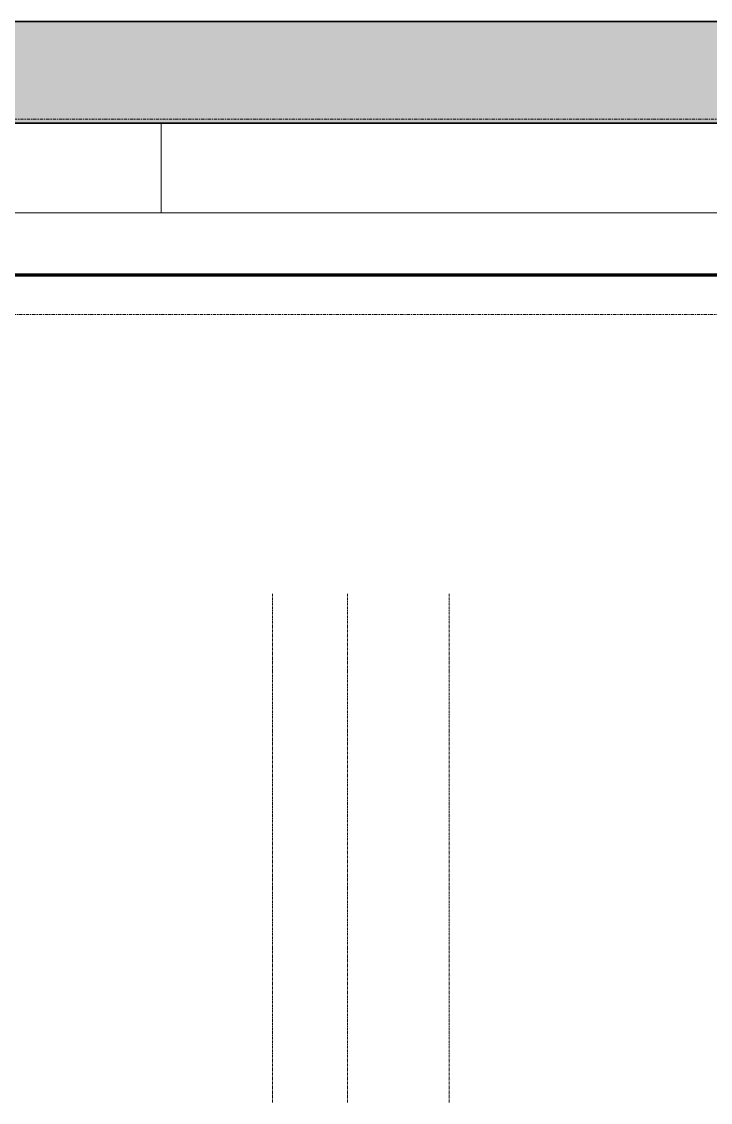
# Model space of a CAD drawing. Header units: centimetres. Extents: x 710 to 12582, y -437 to 1921.
# Drawn here: x 5890 to 6229, y -437 to 94 of the extents above; entities that cross this region are included whole.
import ezdxf

# ---------------------------------------------------------------- set-up
doc = ezdxf.new("R2010")
doc.units = ezdxf.units.CM
doc.linetypes.add('Centre', pattern=[3.175, 0.635, -0.475, 1.59, -0.475])
doc.linetypes.add('Grid Line', pattern=[2.2225, 1.27, -0.3175, 0.3175, -0.3175])
for name, color, linetype, lineweight in [('A-FLOR', 7, 'Continuous', 9), ('A-FLOR-LEVL', 7, 'Continuous', 9), ('A-FLOR-PATT', 7, 'Continuous', 35), ('A-WALL', 7, 'Continuous', 9), ('C-BLDG-PADS', 7, 'Continuous', 9), ('C-TOPO', 7, 'Continuous', 9), ('S-GRID', 7, 'Continuous', 9)]:
    doc.layers.add(name, color=color, linetype=linetype, lineweight=lineweight)

# ---------------------------------------------------------------- blocks, each defined once
blk = doc.blocks.new('PQ_RVR_EST-01_ZZ_ZZ_MO_T_A_rvt-1-Sección 4')
at = {"layer": 'A-FLOR-PATT', "lineweight": 9, "true_color": 0x9a9a9a}
blk.add_hatch(color=253, dxfattribs=at).paths.add_polyline_path([(6813.97, 44), (6815.08, 44), (6815.08, 94), (3797.22, 94), (3797.22, 93.83), (3792.18, 93.83), (3792.18, 94), (3778.93, 94), (3778.93, 93.83), (3773.89, 93.83), (3773.89, 94), (3758.58, 94), (3758.58, 93.83), (3753.54, 93.83), (3753.54, 94), (3740.29, 94), (3740.29, 93.83), (3735.25, 93.83), (3735.25, 94), (1308.34, 94), (1308.34, 44), (6713.97, 44)])
at = {"layer": 'A-FLOR', "lineweight": 35}
for p, q in [((6815.08, 94), (3797.22, 94)), ((1308.34, 44), (6713.97, 44))]:
    blk.add_line(p, q, dxfattribs=at)
at = {"layer": 'A-WALL'}
blk.add_line((5958.77, 44), (5958.77, 0), dxfattribs=at)

msp = doc.modelspace()

# ---------------------------------------------------------------- hatches: boundary and pattern name
at = {"layer": 'A-FLOR-PATT', "lineweight": 9, "true_color": 0x9a9a9a}
msp.add_hatch(color=253, dxfattribs=at).paths.add_polyline_path([(1310.739, 44), (6813.968, 44), (6813.968, 94), (3797.22, 94), (3797.22, 93.832), (3792.18, 93.832), (3792.18, 94), (3778.93, 94), (3778.93, 93.832), (3773.89, 93.832), (3773.89, 94), (3758.58, 94), (3758.58, 93.832), (3753.54, 93.832), (3753.54, 94), (3740.29, 94), (3740.29, 93.832), (3735.25, 93.832), (3735.25, 94), (2573.487, 94), (2573.487, 85.116), (2569.487, 85.116), (2569.487, 94), (1310.739, 94)])

# ---------------------------------------------------------------- linework, layer by layer
at = {"layer": 'A-FLOR', "lineweight": 35}
for p, q in [((6813.968, 94), (3797.22, 94)), ((1310.739, 44), (6813.968, 44))]:
    msp.add_line(p, q, dxfattribs=at)
at = {"layer": 'A-FLOR-LEVL', "color": 253, "linetype": 'Centre', "true_color": 0xaaaaaa}
for p, q in [((709.994, 94), (7177.566, 94)), ((709.994, 46.025), (7304.566, 46.025)), ((709.994, 0), (7177.566, 0)), ((7304.566, -50), (709.994, -50))]:
    msp.add_line(p, q, dxfattribs=at)
at = {"layer": 'A-WALL'}
msp.add_line((5958.768, 44), (5958.768, 0), dxfattribs=at)
at = {"layer": 'C-BLDG-PADS', "color": 253, "lineweight": 18, "true_color": 0xaaaaaa}
for p, q in [((6813.968, 0), (1310.739, 0)), ((1310.739, -30.48), (6813.968, -30.48))]:
    msp.add_line(p, q, dxfattribs=at)
at = {"layer": 'C-TOPO', "color": 253, "lineweight": 70, "true_color": 0xaaaaaa}
for p, q in [((5278.882, -30.496), (6068.886, -30.496)), ((6068.886, -30.496), (6159.979, -30.496)), ((6159.979, -30.496), (6713.968, -30.496))]:
    msp.add_line(p, q, dxfattribs=at)
at = {"layer": 'C-TOPO', "color": 253, "true_color": 0xaaaaaa}
for p, q in [((6068.886, -30.496), (5278.882, -30.496)), ((6068.886, -30.496), (6159.979, -30.496)), ((6713.968, -30.496), (6159.979, -30.496))]:
    msp.add_line(p, q, dxfattribs=at)
at = {"layer": 'S-GRID', "color": 253, "linetype": 'Grid Line', "true_color": 0xaaaaaa}
for p, q in [((6013.539, -437.332), (6013.539, -187.332)), ((6050.445, -437.332), (6050.445, -187.332)), ((6100.445, -437.332), (6100.445, -187.332))]:
    msp.add_line(p, q, dxfattribs=at)

# ---------------------------------------------------------------- block references
at = {"lineweight": 5}
msp.add_blockref('PQ_RVR_EST-01_ZZ_ZZ_MO_T_A_rvt-1-Sección 4', (0, 0), dxfattribs=at)

doc.saveas('drawing.dxf')
